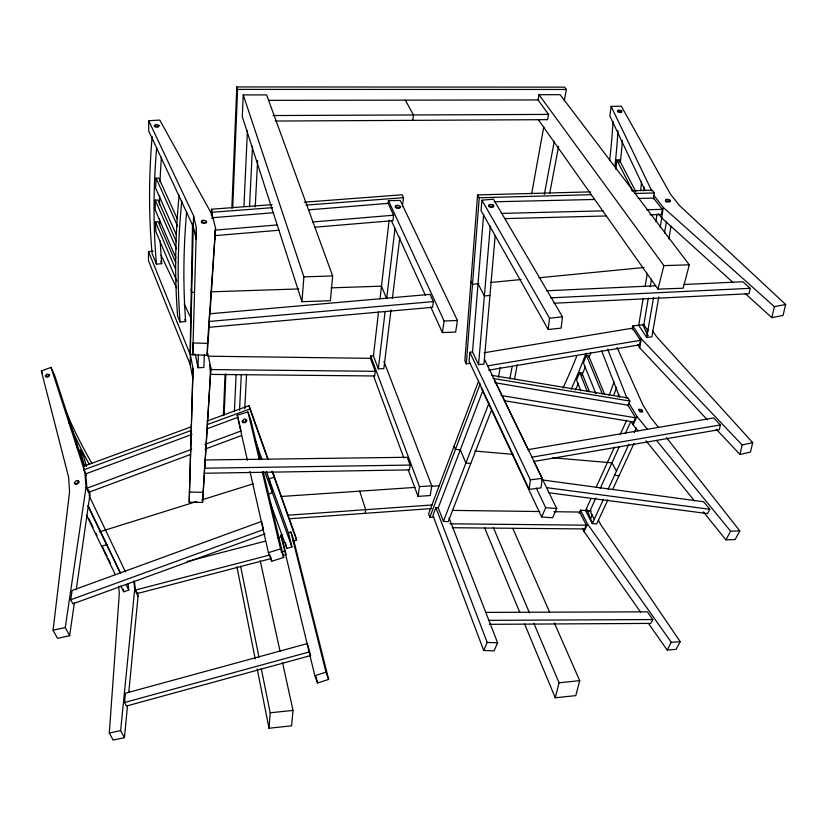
<?xml version="1.0" encoding="UTF-8"?>
<svg xmlns="http://www.w3.org/2000/svg" width="827" height="827" viewBox="0 0 827 827"><rect width="100%" height="100%" fill="white"/><g stroke="black" fill="none" stroke-linecap="round" stroke-linejoin="round"><path stroke-width="1.24" d="M153.14 251.191L148.509 251.584L148.488 260.66L190.169 364.542L192.763 378.032L191.513 421.563M148.705 120.711L148.695 130.966L193.322 226.732L196.144 239.21L196.412 228.138L193.57 215.744L148.705 120.711L159.787 120.091L212.25 215.01L215.537 228.107L209.975 314.415M638.682 409.934L639.798 411.774L642.496 412.042L641.37 410.213M176.337 241.732L157.978 199.989L155.249 200.186L155.207 209.903L175.882 257.786M665.487 200.434L665.466 201.312L666.779 202.077L669.994 201.788L670.128 200.155L666.944 199.204L665.611 199.679L665.59 200.558L668.785 201.519L670.118 201.033M190.169 364.542L190.386 354.948L148.509 251.584M193.322 226.732L193.57 215.744M204.434 472.837L202.543 502.434L189.187 502.237L193.001 368.377L190.386 354.948M209.272 324.618L207.163 355.228L192.732 354.824L193.011 342.947L207.525 343.381L215.537 228.107M192.763 378.032L193.001 368.377M204.31 354.742L203.928 367.477L198.004 367.757L198.356 355M192.732 354.824L196.412 228.138M189.187 502.237L191.43 424.127M202.543 502.434L210.854 368.005L207.846 353.801M207.163 355.228L207.525 343.381M211.381 215.444L211.567 209.221L272.073 204.641M212.136 218.483L212.332 212.25L211.567 209.221M204.496 468.216L204.331 473.24L409.479 469.901L410.161 465.063L407.266 457.279L205.024 459.967L204.496 468.216L410.161 465.063M208.973 327.316L209.696 313.784L430.071 294.36L433.389 301.576L432.583 307.303L208.973 327.316L209.159 324.742M210.482 373.194L209.572 364.717M215.216 231.219L215.072 235.633L279.061 230.237M210.854 368.005L205.261 459.977M223.373 415.64L225.058 374.393M231.849 208.104L236.791 86.938L564.572 87.145L566.371 89.471L564.221 100.884M224.169 415.051L225.874 373.856M232.718 207.815L237.597 89.399L236.791 86.938M243.241 94.909L242.29 116.7L301.969 301.71L330.407 300.697L332.661 275.96L266.625 94.898L243.241 94.909L303.891 276.849L301.969 301.71M177.35 219.021L158.836 178.074L156.086 178.177L155.631 188.111L176.533 235.261M234.382 411.784L236.108 374.61M243.924 206.533L247.438 130.8M239.53 410.295L241.288 374.404M249.516 206.936L252.493 146.307M244.771 408.745L246.56 374.155M255.233 206.822L257.631 160.438M204.848 466.407L205.013 463.833M127.523 705.524L124.432 737.663L113.144 740.062L109.298 733.032L119.305 593.569L118.561 586.198M282.545 662.623L293.006 710.414L291.6 725.837L269.002 728.236L270.191 712.781L261.26 668.547M590.623 191.864L477.603 194.914L464.836 360.706L466.294 363.849L470.098 363.229M466.294 363.849L479.236 197.767L477.603 194.914M495.177 235.643L483.971 364.076L478.564 364.666L472.517 351.971L469.85 352.261L469.126 361.306L529.187 489.377L541.065 487.868L542.254 478.357L484.457 359.218M481.914 200.175L481.076 210.709L548.187 329.497L561.088 328.143L562.505 316.844L493.419 199.183L481.914 200.175L549.531 318.188L548.187 329.497M472.517 351.971L483.63 214.317M478.564 364.666L490.277 225.988M128.764 692.664L138.057 596.257L137.644 592.649M124.432 737.663L120.639 730.613L134.698 589.206L133.757 580.823M124.536 702.516L125.456 693.222L307.334 643.592L310.704 655.542L126.386 706.051L124.536 702.516L309.339 651.914M615.867 169.339L616.808 160.087L619.351 159.931L635.953 191.947M619.103 162.247L619.351 159.931M210.44 374.393L374.714 375.975L375.251 371.323L370.424 358.339L370.682 356.023L373.432 355.899L378.311 368.852L383.852 368.594L390.995 309.939M314.891 227.218L392.959 220.644L393.59 215.216L388.132 203.359L388.442 200.651L400.227 200.434L457.445 320.483L455.646 332.04L442.393 332.588L430.722 306.951M373.432 355.899L378.559 311.531M380.027 298.857L389.114 220.23M74.43 602.48L69.644 635.705L57.528 638.341L53.073 630.184L69.571 491.765L68.631 477.303L41.35 371.013L50.995 367.364L54.561 375.044L84.251 466.449M378.311 368.852L385.134 311.428M395.006 228.386L386.654 298.671L381.495 286.183M529.187 489.377L530.314 479.867L469.85 352.261M365.203 513.319L365.648 509.69L359.724 491.155M402.408 206.616L403.493 197.684L402.098 194.779L304.264 202.201M412.807 120.349L413.459 114.963L405.344 100.139M392.391 298.464L399.844 237.184M745.21 293.523L771.829 317.62L783.045 315.438L785.65 304.491L679.577 205.613L670.614 194.417L621.315 106.197L611.153 106.414L609.85 115.976L645.174 190.624M76.26 589.703L89.864 495.156L89.554 491.331M265.085 533.86L72.879 603.824L70.74 599.751L72.104 590.478L261.621 521.403M69.644 635.705L65.25 627.528L86.039 487.113L84.819 471.845L50.995 367.364M383.945 361.502L431.756 485.8L430.236 495.538L418.017 496.386L419.475 486.638L370.682 356.023M442.393 332.588L444.12 321.01L388.442 200.651M632.252 329.663L632.851 325.921L644.378 324.691M653.454 198.956L654.426 192.949L652.276 190.2L631.725 190.748M643.106 298.712L638.713 325.29L646.714 337.416L651.893 336.858L658.799 296.965M645.194 286.049L647.293 273.396M655.842 221.636L657.093 214.069M484.136 352.757L632.49 328.174L640.408 340.321L639.653 344.859L488.602 370.176M638.196 198.459L653.588 198.108L662.334 209.355L661.466 214.524L649.898 214.824M707.436 419.858L639.757 347.867L641.276 338.801L632.851 325.921M732.856 282.338L661.579 217.801L663.306 207.453L654.012 195.534M648.296 298.185L643.83 324.753L647.861 330.8M650.208 286.793L651.48 279.206M660.163 227.456L661.858 217.367M648.265 335.659L646.921 333.632L647.686 329.136M646.714 337.416L653.516 297.513M664.494 233.049L666.448 221.615M668.847 238.889L671.038 226.195M275.36 121.042L547.588 119.667L548.549 114.405L538.067 99.933L538.987 94.712L560.127 94.691L689.304 264.816L683.133 288.22L657.982 289.109L538.305 119.657M498.433 377.329L500.263 367.219M531.627 193.89L543.763 126.789M509.845 378.89L512.213 366.258M544.331 194.459L554.245 141.407M514.611 378.652L517.237 364.769M549.748 193.105L558.587 146.41M528.267 449.599L713.742 417.955L720.358 424.933L719.335 429.637L533.911 461.456M683.877 284.488L742.904 281.769L750.213 288.323L749.024 293.74L553.883 303.23M489.067 205.572L488.86 206.481L490.06 207.267L491.962 207.474L493.45 206.977L493.657 206.057L492.458 205.272M652.513 330.686L656.566 336.734L752.725 442.631L750.461 452.09L739.958 454.457L742.16 444.988L641.276 338.801M771.829 317.62L774.382 306.652L663.306 207.453M554.297 622.824L579.717 680.652L575.778 695.61L555.279 697.792L559.042 682.792L533.953 623.506M657.982 289.109L663.895 265.612L538.987 94.712M400.165 207.184L399.854 208.063L398.283 208.456L396.381 208.135L395.254 207.277L395.564 206.399M242.745 420.705L242.321 421.915L243.21 422.711L244.885 422.628L246.374 421.718L246.797 420.519L245.908 419.723M478.668 380.875L428.593 513.867L429.844 517.206L433.689 517.268M429.844 517.206L480.198 383.914M491.538 409.954L448.193 521.692L443.417 521.372L438.238 507.85L435.87 507.685L432.935 515.438L483.692 650.487L494.07 650.849L497.616 642.806L449.071 517.96M604.651 394.324L588.566 355.62L586.374 355.3L583.469 362.991L595.926 393.631M438.238 507.85L482.792 390.695M443.417 521.372L488.84 403.514M589.475 391.833L581.877 372.884L579.727 372.501L576.553 380.017L580.75 390.726M483.692 650.487L487.186 642.424L435.87 507.685M533.715 461.146L556.685 508.512L552.612 517.764L541.644 516.989L545.675 507.716L536.309 488.033M579.086 513.391L580.533 510.176L591.346 510.962M627.786 405.685L629.885 401.054L628.013 397.963L491.507 375.303M590.912 498.815L585.578 510.548L592.246 523.636L596.691 523.946L607.876 499.818M596.246 487.093L614.389 447.2M620.26 434.289L626.67 420.209M595.874 497.978L589.982 510.869L594.448 519.583M600.154 488.612L619.433 446.435M625.326 433.544L630.681 421.822M553.956 511.717L579.686 512.058L586.291 525.176L584.565 528.939L452.162 527.719M494.918 382.694L627.993 405.23L635.529 417.79L633.606 421.977L504.449 400.723M640.48 611.99L584.11 531.627L587.563 524.091L580.533 510.176M637.958 430.836L633.12 424.84L636.955 416.467L628.933 403.142M592.742 523.357L590.509 518.984L592.473 514.714M592.246 523.636L603.39 499.477M608.165 489.119L628.892 444.182M634.216 432.645L636.335 428.035M612.662 489.481L634.009 443.448M485.449 612.393L647.365 611.835L652.813 619.547L650.828 623.403L489.398 624.333M541.902 479.898L703.705 501.782L709.814 509.287L707.592 513.608L548.756 492.768M46.054 375.417L45.495 376.461L46.136 377.133L47.584 377.05L49.01 376.254L49.558 375.21L48.917 374.528M648.637 623.62L667.182 650.053L671.307 642.321L680.218 641.68L600.691 524.597L598.438 520.235M725.941 539.876L730.572 531.192L739.803 530.903L735.141 539.555L725.941 539.876L703.343 511.872M680.218 641.68L676.062 649.391L667.182 650.053M206.554 222.143L206.016 223.073L204.259 223.486L202.326 223.145L201.343 222.256L201.891 221.336M154.804 125.497L154.267 126.221L155.104 126.934L156.83 127.224L158.433 126.913L158.96 126.19L158.122 125.477M192.04 434.371L85.77 473.861L86.928 488.24L88.84 492.261L190.52 454.488M207.742 428.541L237.938 417.315L237.173 415.237L247.935 411.898L250.901 420.209L260.154 458.892L258.438 454.044M86.928 488.24L191.678 449.319M204.92 444.399L241.05 430.981L237.938 417.315M205.044 449.092L241.36 435.602M191.089 426.887L83.579 466.294L83.858 469.829L86.494 475.401M206.791 421.129L249.072 405.623L268.227 459.481M83.858 469.829L191.709 430.288M207.463 424.52L249.878 408.972L249.072 405.623M70.74 599.751L263.482 529.59L261.89 522.571M290.897 532.009L293.451 539.173L328.65 679.432L317.578 682.968L314.839 675.711L325.972 672.165L290.897 532.009L288.406 532.795L291.89 546.843L286.845 548.435L270.233 502.795M314.839 675.711L280.932 535.152L282.596 534.624M120.887 586.064L123.647 591.75L128.754 590.137L128.102 584.017M263.131 471.369L283.723 557.47L271.659 561.275L268.424 552.684L280.549 548.859L262.293 472.207M99.509 531.895L196.681 501.503M201.602 499.963L253.269 483.805M268.031 479.184L274.182 477.262L273.334 473.85M101.587 546.265L106.859 544.611M268.206 494.07L272.393 492.758L269.023 478.874M292.83 541.158L296.562 540.165L295.694 536.702L272.476 471.452M187.191 561.502L265.436 541.137M277.862 537.912L281.583 536.94L285.863 553.418M134.47 581.505L135.442 590.075L270.026 554.927M281.242 552.002L284.984 551.03M271.38 558.504L137.117 593.59L135.442 590.075M282.565 555.579L286.297 554.607M742.16 444.988L752.725 442.631M53.073 630.184L65.25 627.528M109.298 733.032L120.639 730.613M774.382 306.652L785.65 304.491M531.926 457.176L720.358 424.933M487.744 365.844L640.408 340.321M530.314 479.867L542.254 478.357M176.802 281.149L155.817 231.457L155.466 221.977L158.164 221.677L175.831 262.81M179.118 195.451A868.019 562.732 -49.7 0 0 177.609 315.955L180.079 322.034L185.651 321.455A872.898 561.978 -49.6 0 1 186.623 211.743M549.531 318.188L562.505 316.844M270.191 712.781L293.006 710.414M559.042 682.792L579.717 680.652M489.956 295.435L484.364 295.983L478.027 283.744M478.895 283.651L472.496 284.281L470.945 281.263M490.411 282.524L521.134 279.516M539.059 277.769L644.026 267.483M152.137 136.465A812.383 550.854 -51 0 0 152.075 253.413L156.448 264.133L161.72 263.658A821.356 551.433 -50.8 0 1 160.211 240.874M209.159 321.465L433.389 301.576M215.258 230.113L276.838 224.965M312.761 221.967L393.59 215.216M212.157 217.749L273.809 212.704M308.492 209.872L388.132 203.359M212.332 212.25L272.631 207.649M305.99 205.106L403.493 197.684M289.605 518.736L431.487 508.574M287.331 515.252L432.056 504.966M419.475 486.638L431.756 485.8M280.467 496.531L415.082 487.403M431.828 486.266L439.55 485.738M550.689 297.834L750.213 288.323M546.564 290.784L655.646 285.78M444.12 321.01L457.445 320.483M194.304 292.396L191.73 292.479L191.068 289.295M211.061 291.838L298.723 288.933M330.945 287.858L381.216 286.183M303.891 276.849L332.661 275.96M663.895 265.612L689.304 264.816M479.236 197.767L591.305 194.686M635.105 193.487L654.426 192.949M504.666 218.617L606.201 215.961M501.286 213.407L603.069 210.844M646.869 209.748L662.334 209.355M494.474 201.788L594.561 199.472M488.53 620.353L652.813 619.547M273.106 115.542L548.549 114.405M268.909 100.356L538.067 99.933M237.597 89.399L566.371 89.471M210.606 369.586L375.251 371.323M449.826 523.801L586.291 525.176M207.773 356.199L370.424 358.339M452.307 510.393L539.804 511.541M189.424 492.075L202.863 492.292M487.186 642.424L497.616 642.806M545.675 507.716L556.685 508.512M470.79 463.43L465.901 463.027L460.308 449.816M614.533 475.318L619.061 475.69M460.587 449.836L455.46 449.392L454.095 446.135M474.698 451.046L513.174 454.354M552.922 457.776L611.928 462.841L616.684 471.411M546.864 487.682L709.814 509.287M493.026 378.446L629.885 401.054M501.11 395.492L635.529 417.79M620.488 110.921L621.625 111.531L617.635 111.138M668.692 200.144L670.004 200.909M716.223 429.213L739.958 454.457M78.286 481.138L79.03 481.986L78.441 483.247L76.88 484.188L75.257 484.24L74.523 483.392M636.955 416.467L647.541 429.43M656.493 440.409L730.572 531.192M646.032 440.843L694.463 500.862M658.561 427.569L650.601 417.439L642.899 404.91L617.097 347.516M666.531 437.7L739.803 530.903M658.499 213.79L661.579 217.801M587.563 524.091L671.307 642.321M637.669 344.632L639.757 347.867M631.28 421.749L633.12 424.84M616.808 160.087L632.727 190.954M582.497 528.412L584.11 531.627M494.494 380.286L528.67 450.756M88.592 518.147L93.037 527.316M95.818 533.053L96.945 535.379M102.579 547.009L107.086 556.302M108.213 558.628L110.467 563.28M86.504 515.169L115.377 574.693M611.153 106.414L651.779 190.903M88.013 505.421L120.546 573.07M126.024 584.451L128.754 590.137M88.138 506.403L119.884 572.377M89.047 495.559L125.508 571.953M86.039 487.113L89.864 495.156M134.698 589.206L138.057 596.257M161.12 255.326L176.513 287.765M184.214 303.985L190.81 317.888M41.35 371.013L42.384 373.204M481.221 388.028L541.644 516.989M642.682 324.318L646.921 333.632M391.45 220.737L425.419 295.301M156.086 178.177L177.629 226.174M512.802 528.401L549.635 612.197M155.249 200.186L176.533 248.927M155.466 221.977L175.531 269.033M493.295 527.461L529.435 612.838M484.529 527.636L519.656 612.114M524.607 624.013L555.279 697.792M160.738 261.28L161.72 263.658M184.814 319.439L185.651 321.455M586.374 355.3L602.376 394.014M579.727 372.501L587.284 391.45M607.628 349.19L627.042 398.345M601.632 350.772L619.64 397.187M373.628 376.099L403.814 457.889M408.249 469.922L418.017 496.386M280.549 548.859L283.723 557.47M325.972 672.165L328.65 679.432M280.932 535.152L281.583 536.94M264.981 472.196L291.89 546.843M255.161 440.315L262.087 459.595M266.418 471.638L288.406 532.795M249.878 408.972L267.783 459.285M272.042 471.266L296.562 540.165M587.067 509.287L590.509 518.984M86.494 466.593L83.754 456.659L80.064 449.671L84.488 465.787M75.567 440.791L77.593 448.213M214.575 236.749L215.165 239.148M285.418 542.574L286.845 548.435M316.069 676.744L317.578 682.968M247.935 411.898L259.306 459.647M270.512 556.261L271.659 561.275M237.173 415.237L247.397 460.215M249.961 471.462L268.424 552.684M260.226 560.747L280.064 651.304M240.595 566.164L258.965 657.165M198.004 367.757L195.337 354.349L190.313 354.566L193.239 226.371L192.546 223.3L190.096 353.47M236.925 566.857L255.212 658.892M257.218 668.981L269.002 728.236M123.388 589.3L123.647 591.75M88.644 489.863L88.84 492.261M156.448 264.133A821.852 553.077 -50.8 0 1 156.654 147.62M180.079 322.034A873.467 563.756 -49.6 0 1 181.764 201.106M159.642 224.923A821.356 551.433 -50.8 0 1 159.528 218.71M159.477 204.879A821.356 551.433 -50.8 0 1 159.601 195.978M160.014 181.981A821.356 551.433 -50.8 0 1 161.42 157.306M617.976 130.614A1024.87 791.966 30.3 0 1 614.916 166.113M622.411 140.394A1022.937 792.462 30.3 0 1 620.364 162.361M613.024 121.404A1009.633 783.376 30.7 0 1 609.654 160.448M641.494 181.764A1100.882 833.523 28.9 0 1 640.698 190.686M644.295 187.036A1110.061 838.402 28.7 0 1 643.964 190.882M590.798 352.829A980.202 774.237 28.5 0 1 589.051 357.429M585.454 366.557A980.202 774.237 28.5 0 1 581.732 375.572M578.373 383.387A980.202 774.237 28.5 0 1 575.427 390.013M614.048 382.012A1053.908 815.081 27.2 0 1 609.168 395.265M576.998 355.507A968.448 766.195 28.9 0 1 562.96 388.059M618.875 394.572A1059.501 819.412 27 0 1 617.976 396.981M616.642 387.284A1062.468 819.826 27.1 0 1 613.748 395.213M586.033 353.201A982.755 774.579 28.6 0 1 571.157 389.269M91.921 463.378A800.278 587.666 -52 0 1 65.798 411.267M89.027 463.937A809.747 590.912 -51.8 0 1 68.827 422.463M638.961 409.334L640.077 411.164L642.775 411.433L641.649 409.603L638.961 409.334M621.728 110.828L621.573 112.234L620.343 112.617L617.542 111.841L617.697 110.436L618.916 110.063L621.728 110.828M493.719 205.292L493.512 206.202L492.024 206.698L488.922 205.706L489.139 204.796L490.628 204.3L493.719 205.292M246.58 419.909L244.668 422.018L242.983 422.101L242.094 421.305L244.006 419.196L245.691 419.124L246.58 419.909M400.258 206.399L399.948 207.277L398.376 207.67L395.347 206.492L395.657 205.613L397.229 205.22L400.258 206.399M78.751 481.407L76.601 483.599L74.978 483.661L74.244 482.803L76.384 480.611L78.007 480.559L78.751 481.407M49.289 374.652L47.325 376.492L45.237 375.892L47.201 374.052L49.289 374.652M206.585 221.347L206.037 222.267L204.279 222.68L201.364 221.46L201.912 220.53L203.669 220.116L206.585 221.347M158.97 125.446L156.83 126.479L154.277 125.466L156.406 124.443L158.97 125.446"/></g></svg>
